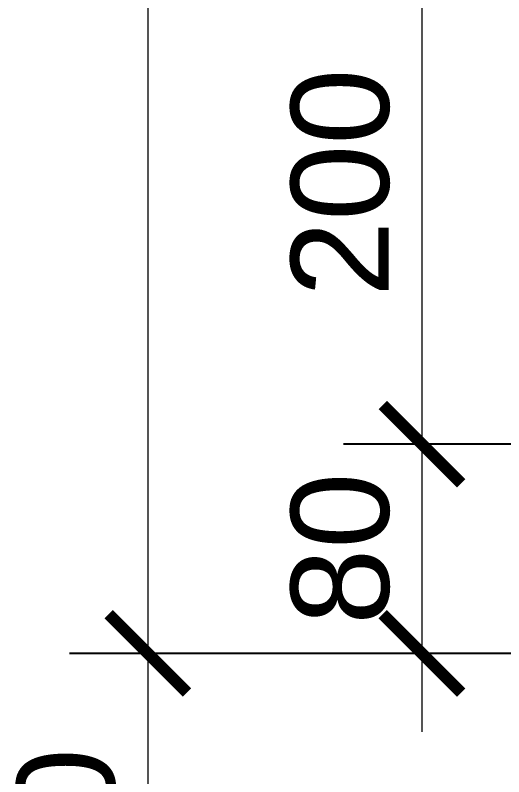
# Model space of a CAD drawing. Header units: millimetres. Extents: x 92928 to 223128, y -11456 to 21098.
# Drawn here: x 191098.7 to 191285.7, y 12990.4 to 13281.8 of the extents above; entities that cross this region are included whole.
import ezdxf

# ---------------------------------------------------------------- set-up
doc = ezdxf.new("R2010")
doc.units = ezdxf.units.MM
doc.layers.get('Defpoints').update_dxf_attribs({"color": 250})
doc.layers.add('_ACM-A-ANNO-DIMS', color=2, linetype='Continuous', lineweight=13)
doc.layers.add('_ACM-A-ANNO-DIMS @ 15', color=2, linetype='Continuous', lineweight=13)
doc.styles.add('Arial', font='ARIALUNI.ttf')
doc.dimstyles.new('Aec-Arch-M-注释性', dxfattribs={"dimscale": 2, "dimtxt": 2.5, "dimasz": 2, "dimexe": 2, "dimexo": 2, "dimgap": 0.8, "dimtad": 1, "dimdec": 0, "dimrnd": 5, "dimzin": 3, "dimdsep": 46, "dimtxsty": 'Arial', "dimblk": 'WALL TYPE$0$_ArchTick', "dimcen": 2.5, "dimdle": 2, "dimclrd": 256, "dimclrt": 256, "dimazin": 2, "dimtfac": 0.75, "dimtdec": 0, "dimtix": 1, "dimtmove": 2, "dimatfit": 2, "dimfxl": 5, "dimfxlon": 1, "dimtolj": 1, "dimtzin": 0, "dimlwd": -1, "dimarcsym": 0})

# ---------------------------------------------------------------- blocks, each defined once
blk = doc.blocks.new('WALL TYPE$0$_ArchTick')
at = {"color": 0, "linetype": 'ByBlock', "const_width": 0.15}
blk.add_lwpolyline([(-0.5, -0.5), (0.5, 0.5)], dxfattribs=at)
blk = doc.blocks.new('*D341')
at = {"layer": '_ACM-A-ANNO-DIMS', "color": 0, "lineweight": -2, "transparency": 16777216}
for p, q in [((168962.59, 21526.77), (168962.59, 21631.77)), ((172802.59, 21526.77), (172802.59, 21631.77))]:
    blk.add_line(p, q, dxfattribs=at)
at = {"layer": '_ACM-A-ANNO-DIMS', "transparency": 16777216}
blk.add_line((172832.59, 21601.77), (168932.59, 21601.77), dxfattribs=at)
at = {"layer": 'Defpoints', "color": 0, "transparency": 16777216}
for p in [(168962.59, 21601.77), (168962.59, 21385.69), (172802.59, 21385.69)]:
    blk.add_point(p, dxfattribs=at)
at = {"layer": '_ACM-A-ANNO-DIMS', "transparency": 16777216, "xscale": 30, "yscale": 30, "zscale": 30, "rotation": 180}
blk.add_blockref('WALL TYPE$0$_ArchTick', (168962.59, 21601.77), dxfattribs=at)
at = {"layer": '_ACM-A-ANNO-DIMS', "transparency": 16777216, "xscale": 30, "yscale": 30, "zscale": 30}
blk.add_blockref('WALL TYPE$0$_ArchTick', (172802.59, 21601.77), dxfattribs=at)
at = {"layer": '_ACM-A-ANNO-DIMS', "transparency": 16777216, "insert": (170882.59, 21632.93), "char_height": 37.5, "attachment_point": 5, "style": 'Arial'}
blk.add_mtext('\\A1;3840', dxfattribs=at)
blk = doc.blocks.new('*D342')
at = {"layer": '_ACM-A-ANNO-DIMS', "color": 0, "lineweight": -2, "transparency": 16777216}
for p, q in [((168802.59, 21526.77), (168802.59, 21631.77)), ((168962.59, 21526.77), (168962.59, 21631.77))]:
    blk.add_line(p, q, dxfattribs=at)
at = {"layer": '_ACM-A-ANNO-DIMS', "transparency": 16777216}
blk.add_line((168992.59, 21601.77), (168772.59, 21601.77), dxfattribs=at)
at = {"layer": 'Defpoints', "color": 0, "transparency": 16777216}
for p in [(168802.59, 21601.77), (168802.59, 21385.69), (168962.59, 21385.69)]:
    blk.add_point(p, dxfattribs=at)
at = {"layer": '_ACM-A-ANNO-DIMS', "transparency": 16777216, "xscale": 30, "yscale": 30, "zscale": 30, "rotation": 180}
blk.add_blockref('WALL TYPE$0$_ArchTick', (168802.59, 21601.77), dxfattribs=at)
at = {"layer": '_ACM-A-ANNO-DIMS', "transparency": 16777216, "xscale": 30, "yscale": 30, "zscale": 30}
blk.add_blockref('WALL TYPE$0$_ArchTick', (168962.59, 21601.77), dxfattribs=at)
at = {"layer": '_ACM-A-ANNO-DIMS', "transparency": 16777216, "insert": (168882.59, 21632.93), "char_height": 37.5, "attachment_point": 5, "style": 'Arial'}
blk.add_mtext('\\A1;160', dxfattribs=at)
blk = doc.blocks.new('*D324')
at = {"layer": '_ACM-A-ANNO-DIMS', "color": 0, "lineweight": -2, "transparency": 16777216}
for p, q in [((168962.59, 21421.84), (168962.59, 21526.84)), ((169042.62, 21421.84), (169042.62, 21526.84))]:
    blk.add_line(p, q, dxfattribs=at)
at = {"layer": '_ACM-A-ANNO-DIMS', "transparency": 16777216}
blk.add_line((169072.62, 21496.84), (168932.59, 21496.84), dxfattribs=at)
at = {"layer": 'Defpoints', "color": 0, "transparency": 16777216}
for p in [(168962.59, 21496.84), (168962.59, 21285.58), (169042.62, 21285.58)]:
    blk.add_point(p, dxfattribs=at)
at = {"layer": '_ACM-A-ANNO-DIMS', "transparency": 16777216, "xscale": 30, "yscale": 30, "zscale": 30, "rotation": 180}
blk.add_blockref('WALL TYPE$0$_ArchTick', (168962.59, 21496.84), dxfattribs=at)
at = {"layer": '_ACM-A-ANNO-DIMS', "transparency": 16777216, "xscale": 30, "yscale": 30, "zscale": 30}
blk.add_blockref('WALL TYPE$0$_ArchTick', (169042.62, 21496.84), dxfattribs=at)
at = {"layer": '_ACM-A-ANNO-DIMS', "transparency": 16777216, "insert": (169002.61, 21528), "char_height": 37.5, "attachment_point": 5, "style": 'Arial'}
blk.add_mtext('\\A1;80', dxfattribs=at)
blk = doc.blocks.new('*D325')
at = {"layer": '_ACM-A-ANNO-DIMS', "color": 0, "lineweight": -2, "transparency": 16777216}
for p, q in [((169042.62, 21421.84), (169042.62, 21526.84)), ((169242.62, 21421.84), (169242.62, 21526.84))]:
    blk.add_line(p, q, dxfattribs=at)
at = {"layer": '_ACM-A-ANNO-DIMS', "transparency": 16777216}
blk.add_line((169272.62, 21496.84), (169012.62, 21496.84), dxfattribs=at)
at = {"layer": 'Defpoints', "color": 0, "transparency": 16777216}
for p in [(169042.62, 21496.84), (169042.62, 21285.58), (169242.62, 21285.58)]:
    blk.add_point(p, dxfattribs=at)
at = {"layer": '_ACM-A-ANNO-DIMS', "transparency": 16777216, "xscale": 30, "yscale": 30, "zscale": 30, "rotation": 180}
blk.add_blockref('WALL TYPE$0$_ArchTick', (169042.62, 21496.84), dxfattribs=at)
at = {"layer": '_ACM-A-ANNO-DIMS', "transparency": 16777216, "xscale": 30, "yscale": 30, "zscale": 30}
blk.add_blockref('WALL TYPE$0$_ArchTick', (169242.62, 21496.84), dxfattribs=at)
at = {"layer": '_ACM-A-ANNO-DIMS', "transparency": 16777216, "insert": (169142.62, 21528), "char_height": 37.5, "attachment_point": 5, "style": 'Arial'}
blk.add_mtext('\\A1;200', dxfattribs=at)
blk = doc.blocks.new('K_1224000099')
at = {"layer": '_ACM-A-ANNO-DIMS @ 15'}
for base, p1, p2, picture, middle in [((-2080, -907.07), (-1920, -1123.15), (-2080, -1123.15), '*D342', (-2000, -875.91)), ((-1920, -907.07), (1920, -1123.15), (-1920, -1123.15), '*D341', (0, -875.91)), ((-1920, -1012), (-1839.97, -1223.26), (-1920, -1223.26), '*D324', (-1879.98, -980.84)), ((-1839.97, -1012), (-1639.97, -1223.26), (-1839.97, -1223.26), '*D325', (-1739.97, -980.84))]:
    dim = blk.add_linear_dim(base=base, p1=p1, p2=p2, dimstyle='Aec-Arch-M-注释性', override={"dimscale": 15, "dimzin": 8, "dimtix": 1, "dimtofl": 1, "dimtmove": 2, "dimatfit": 2}, dxfattribs=at)
    dim.commit()
    dim.dimension.update_dxf_attribs({"geometry": picture, "text_midpoint": middle, "insert": (-170882.59, -22508.84)})

msp = doc.modelspace()

# ---------------------------------------------------------------- block references
at = {"rotation": 90}
msp.add_blockref('K_1224000099', (190242.41, 14957.64), dxfattribs=at)

doc.saveas('drawing.dxf')
